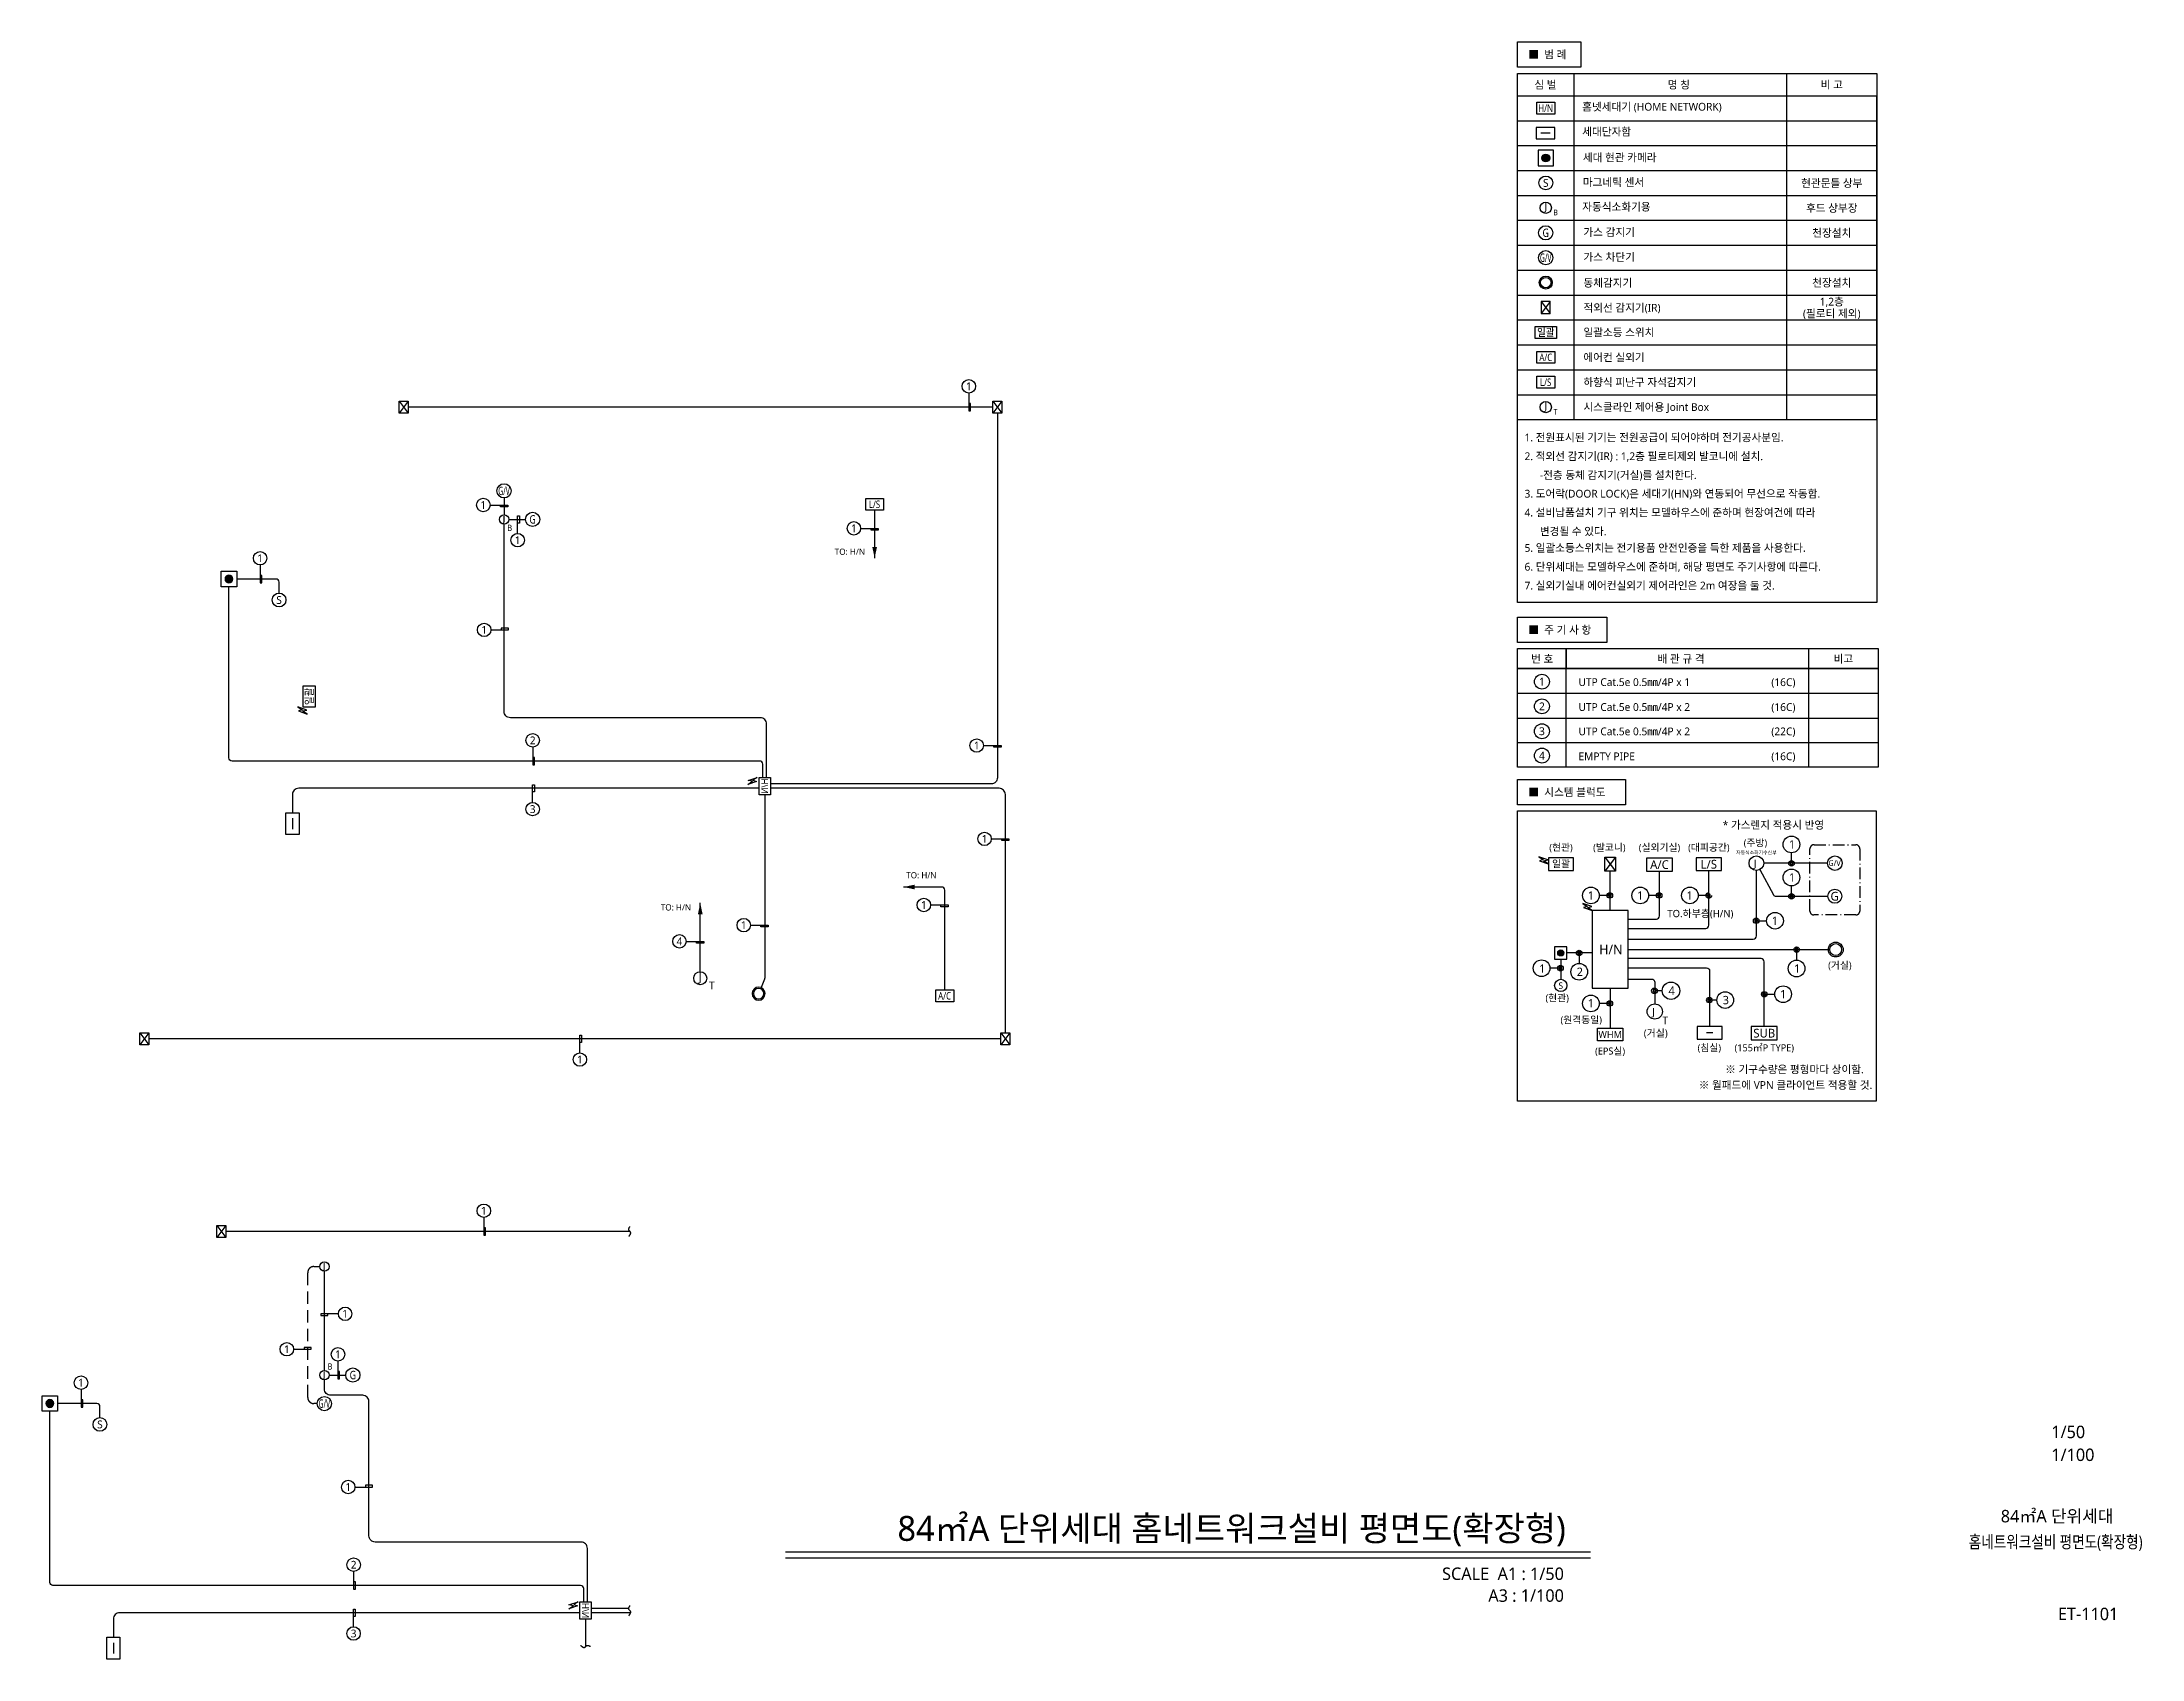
# Model space of a CAD drawing. Header units: millimetres. Extents: x 8480 to 294185, y -114350 to -87474.
# Drawn here: x 8480 to 42185, y -114243 to -88283 of the extents above; entities that cross this region are included whole.
import ezdxf
from ezdxf.enums import TextEntityAlignment as Align

# ---------------------------------------------------------------- set-up
doc = ezdxf.new("R2010")
doc.units = ezdxf.units.MM
doc.header["$LTSCALE"] = 50
doc.linetypes.add('DD6', pattern=[6, 3.75, -1, 0.25, -1])
doc.linetypes.add('H', pattern=[6, 4, -2])
for name, color, linetype in [('e-con', 1, 'Continuous'), ('E-SYM', 2, 'Continuous'), ('E-TEXT', 7, 'Continuous'), ('e-wire', 4, 'Continuous'), ('e-wire3s', 4, 'H'), ('E_SYM', 2, 'Continuous'), ('EZ-HN-TEXT', 2, 'Continuous'), ('HN', 1, 'Continuous'), ('J', 3, 'Continuous'), ('NOTE', 7, 'Continuous'), ('R', 6, 'Continuous'), ('SYM', 3, 'Continuous'), ('TEX', 3, 'Continuous'), ('TEXT', 2, 'Continuous'), ('title', 2, 'Continuous'), ('전열-E-SYM', 2, 'Continuous'), ('지시선', 1, 'Continuous'), ('천정', 4, 'Continuous'), ('통신단자함', 2, 'Continuous')]:
    doc.layers.add(name, color=color, linetype=linetype)
doc.styles.add('mg', font='malgun.ttf')

# ---------------------------------------------------------------- blocks, each defined once
blk = doc.blocks.new('A$C49EC5F35')
at = {"layer": 'SYM', "color": 1, "elevation": 0}
blk.add_lwpolyline([(144, 192), (0, 192), (0, 0), (144, 0)], close=True, dxfattribs=at)
at = {"layer": 'SYM', "color": 1}
for points in [[(0, 192), (144, 0)], [(144, 192), (0, 0)]]:
    blk.add_lwpolyline(points, dxfattribs=at)
blk = doc.blocks.new('A$Cccbf2acf')
at = {"layer": 'SYM', "color": 4, "ltscale": 3}
blk.add_blockref('A$C49EC5F35', (-144, -192), dxfattribs=at)
blk = doc.blocks.new('100-57')
at = {"layer": 'E-SYM', "linetype": 'Continuous'}
blk.add_line((-125, 150), (125, 150), dxfattribs=at)
at = {"layer": 'E-SYM'}
blk.add_lwpolyline([(-250, 0), (250, 0), (250, 300), (-250, 300)], close=True, dxfattribs=at)
blk = doc.blocks.new('홈넷세대기 블럭')
at = {"layer": 'E-SYM'}
blk.add_lwpolyline([(80518, 189974), (80868, 189974), (80868, 190201), (80518, 190201)], close=True, dxfattribs=at)
at = {"layer": 'E-SYM', "color": 1, "style": 'mg', "width": 0.9}
blk.add_text('H/N', height=140, dxfattribs=at).set_placement((80693, 190088), align=Align.MIDDLE_CENTER)
blk = doc.blocks.new('100-89')
at = {"layer": 'E-SYM', "linetype": 'Continuous'}
blk.add_circle((0, 0), 150, dxfattribs=at)
at = {"layer": 'e-con', "linetype": 'Continuous', "style": 'mg'}
blk.add_text('J', height=200, dxfattribs=at).set_placement((0, 0), align=Align.MIDDLE)
blk = doc.blocks.new('EFCL')
at = {"layer": 'SYM'}
h = blk.add_hatch(color=6, dxfattribs=at)
edge = h.paths.add_edge_path()
edge.add_arc((0, 0), 150, 0, 360)
at = {"layer": 'SYM', "color": 6}
blk.add_lwpolyline([(-300, -300), (300, -300), (300, 300), (-300, 300)], close=True, dxfattribs=at)
blk.add_circle((0, 0), 150, dxfattribs=at)
blk.add_circle((0, 0), 150, dxfattribs=at)
blk = doc.blocks.new('A$C6a344dfd')
at = {"layer": 'SYM', "color": 3}
blk.add_circle((0, 111), 111, dxfattribs=at)
at = {"layer": 'SYM', "color": 3, "style": 'mg'}
blk.add_text('S', height=125, dxfattribs=at).set_placement((0, 111), align=Align.MIDDLE)
blk = doc.blocks.new('A$C6D592EF3')
at = {"layer": 'SYM', "color": 2}
for radius in [105, 84]:
    blk.add_circle((133, 160, 0), radius, dxfattribs=at)
blk = doc.blocks.new('A$C4bec3cc4')
at = {"layer": 'SYM', "color": 4, "ltscale": 3}
blk.add_blockref('A$C6D592EF3', (-238, -160, 0), dxfattribs=at)
blk = doc.blocks.new('에어컨 실외기')
at = {"layer": 'SYM', "color": 2, "elevation": 0}
blk.add_lwpolyline([(-332052, 105245), (-331764, 105245), (-331764, 105055), (-332052, 105055)], close=True, dxfattribs=at)
at = {"layer": 'SYM', "color": 1, "style": 'mg', "width": 0.8}
blk.add_text('A/C', height=120.2, dxfattribs=at).set_placement((-331910, 105150), align=Align.MIDDLE_CENTER)
blk = doc.blocks.new('가스 차단기')
at = {"layer": 'SYM', "color": 2}
blk.add_circle((-336271, 111509, 0), 114, dxfattribs=at)
at = {"layer": 'TEX', "color": 1, "style": 'mg', "width": 0.5}
blk.add_text('G/V', height=135, dxfattribs=at).set_placement((-336271, 111509, 0), align=Align.MIDDLE)
blk = doc.blocks.new('가스 감지기')
at = {"layer": 'SYM', "color": 2}
blk.add_circle((-336271, 111089, 0), 114, dxfattribs=at)
at = {"layer": 'TEX', "color": 1, "style": 'mg', "width": 0.8}
blk.add_text('G', height=135, dxfattribs=at).set_placement((-336271, 111089, 0), align=Align.MIDDLE)
blk = doc.blocks.new('50J')
at = {"layer": 'J'}
blk.add_circle((0, 75), 75, dxfattribs=at)
at = {"layer": 'J', "style": 'mg', "width": 1.5}
blk.add_text('J', height=97.5, dxfattribs=at).set_placement((-2, 32), align=Align.CENTER)
blk = doc.blocks.new('50AR')
at = {"layer": '천정', "linetype": 'Continuous'}
blk.add_lwpolyline([(0, 0, 75, 0, 0), (180, 0, 0, 0, 0)], format="xyseb", dxfattribs=at)
blk = doc.blocks.new('A$C5b1b9f38')
at = {"layer": '천정', "linetype": 'Continuous', "xscale": -1}
blk.add_blockref('50AR', (180, 0), dxfattribs=at)
blk = doc.blocks.new('하향식 피난구 자석감지기')
at = {"layer": 'SYM', "color": 2, "elevation": 0}
blk.add_lwpolyline([(-331372, 105245), (-331084, 105245), (-331084, 105055), (-331372, 105055)], close=True, dxfattribs=at)
at = {"layer": 'SYM', "color": 1, "style": 'mg', "width": 0.8}
blk.add_text('L/S', height=120.2, dxfattribs=at).set_placement((-331230, 105150), align=Align.MIDDLE_CENTER)
blk = doc.blocks.new('F19')
at = {"layer": 'E_SYM', "elevation": 0}
blk.add_lwpolyline([(-2.14, 1.19), (2.14, 1.19), (2.14, -1.19), (-2.14, -1.19)], close=True, dxfattribs=at)
at = {"layer": 'TEX', "color": 1, "style": 'mg', "width": 0.9}
blk.add_text('일괄', height=1.5, dxfattribs=at).set_placement((0, 0), align=Align.MIDDLE_CENTER)
blk = doc.blocks.new('HN')
at = {"layer": 'E_SYM'}
blk.add_lwpolyline([(52707, -39358), (52996, -39358), (52996, -39549), (52707, -39549)], close=True, dxfattribs=at)
at = {"layer": 'TEXT', "color": 1, "style": 'mg', "width": 0.8}
blk.add_text('H/N', height=120.2, dxfattribs=at).set_placement((52850, -39454, 0), align=Align.MIDDLE_CENTER)
blk = doc.blocks.new('NOTE-1')
at = {"layer": 'NOTE', "color": 1}
for p, q in [((409294, -123120), (409294, -117561)), ((409294, -117561), (415065, -117561)), ((410205, -123120), (410205, -117561)), ((413615, -117561), (413615, -123120)), ((415065, -117561), (415065, -123120)), ((409294, -117921), (415065, -117921)), ((415065, -123120), (415065, -117921)), ((409294, -118321), (415065, -118321)), ((409294, -118720), (415065, -118720)), ((409294, -119120), (415065, -119120)), ((409294, -119520), (415065, -119520)), ((409294, -119920), (415065, -119920)), ((409294, -120320), (415065, -120320)), ((409294, -120720), (415065, -120720)), ((409294, -121120), (415065, -121120)), ((409294, -121520), (415065, -121520)), ((409294, -121920), (415065, -121920)), ((409294, -121920), (415065, -121920)), ((409294, -122320), (415065, -122320)), ((409294, -122720), (415065, -122720)), ((410075, -126797), (410075, -127117)), ((410075, -127117), (410075, -126797)), ((413967, -126797), (413967, -127117)), ((409294, -127117), (415085, -127117)), ((409294, -128699), (409294, -127117)), ((410075, -128699), (410075, -127117)), ((413967, -127117), (413967, -128699)), ((415085, -127117), (415085, -128699)), ((415085, -127517), (409294, -127517)), ((415085, -127917), (409294, -127917)), ((415085, -128308), (409294, -128308)), ((415085, -128699), (409294, -128699))]:
    blk.add_line(p, q, dxfattribs=at)
for points in [[(409294, -117057), (410311, -117057), (410311, -117461), (409294, -117461)], [(409294, -123120), (415065, -123120), (415065, -126054), (409294, -126054)], [(409294, -126294), (410731, -126294), (410731, -126697), (409294, -126697)], [(409294, -126797), (415085, -126797), (415085, -127117), (409294, -127117)]]:
    blk.add_lwpolyline(points, close=True, dxfattribs=at)
for centre in [(409688, -127327), (409688, -127723), (409688, -128123), (409688, -128514)]:
    blk.add_circle(centre, 120, dxfattribs=at)
at = {"layer": 'SYM', "color": 2, "linetype": 'Continuous', "xscale": 0.5992808219178083, "yscale": 0.5992808219178083, "zscale": 0.5992808219178083, "rotation": 180}
blk.add_blockref('100-57', (409744, -118431), dxfattribs=at)
at = {"layer": 'SYM', "color": 2, "xscale": 0.4166697985492647, "yscale": 0.4166697985492647, "zscale": 0.4166697985492647, "rotation": 270}
blk.add_blockref('EFCL', (409750, -118920), dxfattribs=at)
at = {"layer": 'SYM', "color": 3}
for name, p in [('A$C6a344dfd', (409750, -119431)), ('가스 감지기', (746020, -231210, 0)), ('가스 차단기', (746020, -232030, 0))]:
    blk.add_blockref(name, p, dxfattribs=at)
at = {"layer": 'SYM', "color": 2}
for name, p, xscale, yscale, zscale in [('100-89', (409750, -119720), 0.6, 0.6, 0.6), ('F19', (409750, -121720), 80.1068090787717, 80.1068090787717, 80.1068090787717), ('100-89', (409750, -122920), 0.6, 0.6, 0.6)]:
    blk.add_blockref(name, p, dxfattribs=dict(at, xscale=xscale, yscale=yscale, zscale=zscale))
at = {"layer": 'SYM', "color": 4}
for name, p in [('A$C4bec3cc4', (409855, -120920)), ('A$Cccbf2acf', (409822, -121224)), ('에어컨 실외기', (741660, -227270))]:
    blk.add_blockref(name, p, dxfattribs=at)
at = {"layer": 'SYM', "color": 4, "transparency": 33554687}
blk.add_blockref('하향식 피난구 자석감지기', (740978, -227670, 0), dxfattribs=at)
at = {"layer": '전열-E-SYM'}
blk.add_blockref('HN', (356898, -78667), dxfattribs=at)
at = {"layer": 'TEX', "style": 'mg'}
for s, p in [('■  범 례', (409470, -117259)), ('■  주 기 사 항', (409470, -126496))]:
    blk.add_text(s, height=125, dxfattribs=at).set_placement(p, align=Align.MIDDLE_LEFT)
for s, height, p in [('심 벌', 125, (409744, -117741)), ('명 칭', 125, (411885, -117741)), ('비 고', 125, (414340, -117741)), ('현관문틀 상부', 125, (414340, -119320)), ('후드 상부장', 125, (414340, -119720)), ('B', 90, (409906, -119794)), ('천장설치', 125, (414340, -120120)), ('천장설치', 125, (414340, -120920)), ('(필로티 제외)', 125, (414340, -121421)), ('1,2층', 125, (414340, -121228)), ('T', 90, (409906, -122994)), ('배 관 규 격', 125, (411921, -126957)), ('비고', 125, (414526, -126957)), ('1', 125, (409688, -127327)), ('2', 125, (409688, -127723)), ('3', 125, (409688, -128123)), ('4', 125, (409688, -128514))]:
    blk.add_text(s, height=height, dxfattribs=at).set_placement(p, align=Align.MIDDLE)
for s, p in [('홈넷세대기 (HOME NETWORK)', (410335, -118160)), ('세대단자함', (410335, -118560)), ('세대 현관 카메라', (410345, -118974)), ('마그네틱 센서', (410345, -119372)), ('자동식소화기용', (410335, -119766)), ('가스 감지기 ', (410354, -120173)), ('가스 차단기', (410354, -120573)), ('동체감지기', (410354, -120987)), ('적외선 감지기(IR)', (410354, -121387)), ('일괄소등 스위치', (410354, -121781)), ('에어컨 실외기', (410354, -122183)), ('하향식 피난구 자석감지기', (410354, -122583)), ('시스클라인 제어용 Joint Box', (410354, -122981)), ('1. 전원표시된 기기는 전원공급이 되어야하며 전기공사분임.', (409409, -123469)), ('2. 적외선 감지기(IR) : 1,2층 필로티제외 발코니에 설치.', (409409, -123771)), ('-전층 동체 감지기(거실)를 설치한다.', (409655, -124073)), ('3. 도어락(DOOR LOCK)은 세대기(HN)와 연동되어 무선으로 작동함.', (409409, -124372)), ('4. 설비납품설치 기구 위치는 모델하우스에 준하며 현장여건에 따라', (409409, -124674)), ('변경될 수 있다.', (409655, -124976)), ('5. 일괄소등스위치는 전기용품 안전인증을 득한 제품을 사용한다.', (409409, -125242)), ('7. 실외기실내 에어컨실외기 제어라인은 2m 여장을 둘 것.', (409409, -125847)), ('6. 단위세대는 모델하우스에 준하며, 해당 평면도 주기사항에 따른다.', (409409, -125545)), ('번 호', (409515, -127025)), ('UTP Cat.5e 0.5㎜/4P x 1', (410275, -127397)), ('(16C) ', (413370, -127398)), ('UTP Cat.5e 0.5㎜/4P x 2', (410275, -127797)), ('(16C) ', (413370, -127798)), ('UTP Cat.5e 0.5㎜/4P x 2', (410275, -128188)), ('(22C) ', (413370, -128188)), ('EMPTY PIPE', (410275, -128588)), ('(16C) ', (413370, -128588))]:
    blk.add_text(s, height=125, dxfattribs=at).set_placement(p)
blk = doc.blocks.new('NOTE-2')
at = {"layer": 'SYM'}
h = blk.add_hatch(color=6, dxfattribs=at)
edge = h.paths.add_edge_path()
edge.add_arc((409991, -131383), 49.6, 0, 360)
at = {"color": 1}
for p, q in [((413693, -129945), (413693, -129776)), ((413693, -130476), (413693, -130307)), ((410778, -130461), (410609, -130461)), ((411570, -130461), (411401, -130461)), ((413126, -130867), (413294, -130867)), ((410286, -131385), (410286, -131553)), ((413776, -131332), (413776, -131500)), ((409986, -131629), (409818, -131629)), ((411620, -131991), (411494, -131991)), ((413256, -132047), (413425, -132047)), ((410778, -132195), (410609, -132195)), ((412496, -132141), (412375, -132141))]:
    blk.add_line(p, q, dxfattribs=at)
at = {"color": 1, "transparency": 33554687}
blk.add_line((412367, -130460), (412198, -130460), dxfattribs=at)
blk.add_circle((412367, -130460), 44.3, dxfattribs=at)
at = {"color": 1}
for centre, radius, start, end in [((413693, -129945), 22.1, 0, 180), ((413693, -129945), 22.1, 180, 0), ((410778, -130461), 22.1, 90, 270), ((410778, -130461), 22.1, 270, 90), ((411570, -130461), 22.1, 90, 270), ((411570, -130461), 22.1, 270, 90), ((413693, -130476), 22.1, 0, 180), ((413693, -130476), 22.1, 180, 0), ((413126, -130867), 22.1, 90, 270), ((413126, -130867), 22.1, 270, 90), ((410286, -131385), 22.1, 0, 180), ((410286, -131385), 22.1, 180, 0), ((413776, -131332), 22.1, 0, 180), ((413776, -131332), 22.1, 180, 0), ((409986, -131629), 22.1, 90, 270), ((409986, -131629), 22.1, 270, 90), ((411494, -131991), 23.1, 90, 270), ((411494, -131991), 23.1, 270, 90), ((412375, -132141), 22.1, 90, 270), ((412375, -132141), 22.1, 270, 90), ((413256, -132047), 22.1, 90, 270), ((413256, -132047), 22.1, 270, 90), ((410778, -132195), 22.1, 90, 270), ((410778, -132195), 22.1, 270, 90)]:
    blk.add_arc(centre, radius, start, end, dxfattribs=at)
at = {"color": 1, "transparency": 33554687}
for start, end in [(90, 270), (270, 90)]:
    blk.add_arc((412367, -130460), 22.1, start, end, dxfattribs=at)
at = {"layer": 'e-wire'}
blk.add_lwpolyline([(413256, -132567), (413256, -131526, 0.414214), (413206, -131476), (411073, -131476)], format="xyb", dxfattribs=at)
at = {"layer": 'EZ-HN-TEXT', "color": 1}
for points in [[(409649, -129905), (409787, -129954), (409714, -129903), (409784, -129890), (409639, -129839), (409708, -129886)], [(410354, -130654), (410493, -130703), (410419, -130653), (410489, -130640), (410344, -130589), (410413, -130636)]]:
    blk.add_lwpolyline(points, close=True, dxfattribs=at)
at = {"layer": 'HN', "color": 1}
for centre, radius in [((413693, -129642), 134), ((413693, -130173), 134), ((413693, -129945), 44.3), ((410475, -130461), 134), ((410778, -130461), 44.3), ((411267, -130461), 134), ((411570, -130461), 44.3), ((412064, -130460), 134), ((413693, -130476), 44.3), ((413429, -130867), 134), ((413126, -130867), 44.3), ((410286, -131385), 44.3), ((413776, -131332), 44.3), ((409683, -131629), 134), ((409986, -131629), 44.3), ((410286, -131687), 134), ((413776, -131634), 134), ((410475, -132195), 134), ((411494, -131991), 46.1), ((411760, -131991), 140), ((412375, -132141), 44.3), ((412630, -132141), 134), ((413256, -132047), 44.3), ((413559, -132047), 134), ((410778, -132195), 44.3)]:
    blk.add_circle(centre, radius, dxfattribs=at)
at = {"layer": 'NOTE', "color": 1}
for points in [[(409294, -128601), (411031, -128601), (411031, -129005), (409294, -129005)], [(409294, -129105), (415050, -129105), (415050, -133765), (409294, -133765)]]:
    blk.add_lwpolyline(points, close=True, dxfattribs=at)
at = {"layer": 'NOTE'}
blk.add_lwpolyline([(414226, -129319, 0, 0, 0), (414390, -129319, 0, 0, 0), (414390, -129503, 57.5, 0, 0), (414390, -129647, 0, 0, 0)], format="xyseb", dxfattribs=at)
at = {"layer": 'NOTE', "linetype": 'DD6'}
blk.add_lwpolyline([(414056, -129647), (414724, -129647, -0.414214), (414791, -129714), (414791, -130711, -0.414214), (414728, -130773), (414051, -130773, -0.414214), (413989, -130711), (413989, -129714, -0.414214)], format="xyb", close=True, dxfattribs=at)
at = {"layer": 'SYM', "color": 2}
for p, q in [((410196, -129859), (409793, -129859)), ((409793, -129859), (409793, -130061)), ((409793, -130061), (410196, -130061)), ((410196, -130061), (410196, -129859)), ((411785, -129861), (411365, -129861)), ((411365, -129861), (411365, -130071)), ((411365, -130071), (411785, -130071)), ((411785, -130071), (411785, -129861)), ((412568, -129859), (412165, -129859)), ((412165, -129859), (412165, -130061)), ((412165, -130061), (412568, -130061)), ((412568, -130061), (412568, -129859)), ((411073, -130703), (410493, -130703)), ((410493, -130703), (410493, -131950)), ((411073, -131950), (411073, -130703)), ((410493, -131950), (411073, -131950)), ((410581, -132794), (410581, -132593)), ((410581, -132593), (410984, -132593)), ((410984, -132794), (410581, -132794)), ((410984, -132593), (410984, -132794)), ((412429, -132668), (412328, -132668)), ((413466, -132567), (413046, -132567)), ((413046, -132567), (413046, -132777)), ((413046, -132777), (413466, -132777)), ((413466, -132777), (413466, -132567))]:
    blk.add_line(p, q, dxfattribs=at)
at = {"layer": 'SYM', "color": 1}
for p, q in [((410699, -129848), (410867, -129848)), ((410699, -130071), (410699, -129848)), ((410867, -129848), (410699, -130071)), ((410699, -129848), (410867, -130071)), ((410867, -130071), (410699, -130071)), ((410867, -129848), (410867, -130071))]:
    blk.add_line(p, q, dxfattribs=at)
at = {"layer": 'SYM', "color": 6}
for p, q in [((410090, -131284), (409892, -131284)), ((409892, -131284), (409892, -131482)), ((410090, -131482), (410090, -131284)), ((409892, -131482), (410090, -131482))]:
    blk.add_line(p, q, dxfattribs=at)
at = {"layer": 'SYM', "color": 2}
blk.add_lwpolyline([(412580, -132769), (412580, -132567), (412177, -132567), (412177, -132769)], close=True, dxfattribs=at)
at = {"layer": 'SYM', "color": 3}
for centre, radius in [((413130, -129943), 117), ((409991, -131906), 99.1), ((411499, -132325), 122)]:
    blk.add_circle(centre, radius, dxfattribs=at)
at = {"layer": 'SYM', "color": 2}
for centre, radius in [((414390, -129943), 117), ((414390, -130474), 112), ((414404, -131330), 119), ((414404, -131330), 94.8)]:
    blk.add_circle(centre, radius, dxfattribs=at)
at = {"layer": 'SYM', "color": 6}
blk.add_circle((409991, -131383), 49.6, dxfattribs=at)
blk.add_circle((409991, -131383), 49.6, dxfattribs=at)
at = {"layer": '천정'}
for p, q in [((414273, -129943), (413248, -129943)), ((410493, -131383), (410090, -131383)), ((409991, -131482), (409991, -131807)), ((410783, -131950), (410783, -132593))]:
    blk.add_line(p, q, dxfattribs=at)
for points in [[(410783, -130703), (410783, -130071)], [(411073, -131330), (414285, -131330)]]:
    blk.add_lwpolyline(points, dxfattribs=at)
for points in [[(411073, -131162), (413080, -131162, 0.414214), (413130, -131112), (413130, -130061)], [(411073, -130840), (411525, -130840, 0.414214), (411575, -130790), (411575, -130071)], [(413186, -130046), (413403, -130449, 0.275723), (413446, -130474), (414278, -130474)], [(411073, -131623), (412331, -131623, -0.414214), (412379, -131671), (412379, -132567)], [(411073, -131804), (411449, -131804, -0.414214), (411499, -131854), (411499, -132203)]]:
    blk.add_lwpolyline(points, format="xyb", dxfattribs=at)
at = {"layer": '천정', "transparency": 33554687}
blk.add_lwpolyline([(411073, -130991), (412317, -130991, 0.414214), (412367, -130941), (412367, -130061)], format="xyb", dxfattribs=at)
at = {"layer": 'SYM', "color": 3, "style": 'mg'}
for s, height, p in [('J', 117, (413091, -130004)), ('S', 104, (409953, -131961)), ('J', 122, (411458, -132388))]:
    blk.add_text(s, height=height, dxfattribs=at).set_placement(p)
at = {"layer": 'TEX', "style": 'mg'}
blk.add_text('■  시스템 블럭도', height=125, dxfattribs=at).set_placement((409470, -128803), align=Align.MIDDLE_LEFT)
blk.add_text('* 가스렌지 적용시 반영', height=125, dxfattribs=at).set_placement((414218, -129392), align=Align.RIGHT)
for s, height, p in [('(현관)', 112, (409994, -129746)), ('(발코니)', 112, (410770, -129746)), ('(실외기실)', 112, (411575, -129746)), ('(거실)', 112, (414470, -131638)), ('(현관)', 112, (409933, -132163)), ('(거실)', 116.7, (411515, -132729)), ('(EPS실)', 112, (410782, -133015)), ('(침실)', 112, (412375, -132962)), ('(155㎡P TYPE)', 112, (413257, -132963))]:
    blk.add_text(s, height=height, dxfattribs=at).set_placement(p, align=Align.CENTER)
at = {"layer": 'TEX', "transparency": 33554687, "style": 'mg'}
for s, height, p in [('(대피공간)', 112, (412367, -129746)), ('TO.하부층(H/N)', 116.67, (412231, -130810))]:
    blk.add_text(s, height=height, dxfattribs=at).set_placement(p, align=Align.CENTER)
at = {"layer": 'TEX', "style": 'mg'}
for s, height, p in [('자동식소화기수신부', 56, (413130, -129772)), ('(주방)', 112, (413115, -129616))]:
    blk.add_text(s, height=height, dxfattribs=at).set_placement(p, align=Align.MIDDLE_CENTER)
for s, height, p in [('1', 134, (413703, -129642)), ('1', 134, (410475, -130461)), ('1', 134, (411267, -130461)), ('1', 134, (413703, -130173)), ('1', 134, (413429, -130867)), ('1', 134, (409693, -131636)), ('2', 134, (410296, -131687)), ('1', 134, (413785, -131634)), ('4', 140, (411770, -131991)), ('3', 134, (412640, -132141)), ('1', 134, (413559, -132047)), ('(원격동일)', 112, (410319, -132461)), ('1', 134, (410475, -132192))]:
    blk.add_text(s, height=height, dxfattribs=at).set_placement(p, align=Align.MIDDLE)
at = {"layer": 'TEX', "color": 1, "style": 'mg'}
for s, height, p in [('일괄', 112, (409995, -129952)), ('A/C', 140, (411575, -129966)), ('L/S', 140, (412367, -129960)), ('H/N', 153.2, (410795, -131328)), ('SUB', 140, (413256, -132672))]:
    blk.add_text(s, height=height, dxfattribs=at).set_placement(p, align=Align.MIDDLE_CENTER)
blk.add_text('G/V', height=89.6, dxfattribs=at).set_placement((414385, -129986), align=Align.CENTER)
at = {"layer": 'TEX', "transparency": 33554687, "style": 'mg'}
blk.add_text('1', height=134, dxfattribs=at).set_placement((412059, -130461), align=Align.MIDDLE)
at = {"layer": 'TEX', "color": 1, "style": 'mg'}
for s, height, p in [('G', 140, (414385, -130474)), ('WHM', 112, (410783, -132694))]:
    blk.add_text(s, height=height, dxfattribs=at).set_placement(p, align=Align.MIDDLE)
blk.add_text('T', height=122, dxfattribs=at).set_placement((411623, -132528))
at = {"layer": 'TEX', "color": 2, "style": 'mg'}
blk.add_text('※ 월패드에 VPN 클라이언트 적용할 것.', height=125, dxfattribs=at).set_placement((414990, -133567), align=Align.RIGHT)
blk.add_text('※ 기구수량은 평형마다 상이함.', height=125, dxfattribs=at).set_placement((413741, -133254), align=Align.MIDDLE_CENTER)

msp = doc.modelspace()

# ---------------------------------------------------------------- linework, layer by layer
at = {"layer": 'e-wire'}
for p, q in [((21844, -95799), (21844, -96570)), ((13012, -109609), (13012, -108017))]:
    msp.add_line(p, q, dxfattribs=at)
for points in [[(23743, -94144), (14355, -94144)], [(15897, -95603), (15897, -95872)], [(15972, -95947), (16240, -95947)], [(19045, -103208), (19045, -102105)], [(23870, -104286), (10195, -104286)], [(17918, -107379), (11430, -107379)], [(13087, -109684), (13355, -109684)], [(17204, -113604), (17204, -114045)]]:
    msp.add_lwpolyline(points, dxfattribs=at)
at = {"layer": 'e-wire', "elevation": 0}
for points in [[(23815, -94240), (23815, -100094, -0.414214), (23715, -100194), (20170, -100194)], [(23942, -104190), (23942, -100364, 0.414214), (23842, -100264), (20170, -100264)], [(22969, -103499), (22969, -101899, 0.414214), (22919, -101849), (22306, -101849)]]:
    msp.add_lwpolyline(points, format="xyb", dxfattribs=at)
at = {"layer": 'e-wire'}
for points in [[(20109, -100090), (20109, -99231, 0.414214), (20009, -99131), (15997, -99131, -0.414214), (15897, -99031), (15897, -96022)], [(20049, -100090), (20049, -99877, 0.414214), (19999, -99827), (11530, -99827, -0.414214), (11480, -99777), (11480, -97030)], [(12285, -97130), (12285, -96955, 0.414214), (12235, -96905), (11605, -96905)], [(19988, -100264), (12600, -100264, 0.414214), (12500, -100364), (12500, -100657)], [(20079, -100369), (20079, -103310, -0.09543), (20075, -103328), (20021, -103464)], [(17234, -113325), (17234, -112466, 0.414214), (17134, -112366), (13828, -112366, -0.414214), (13728, -112266), (13728, -110109, 0.414214), (13628, -110009), (13112, -110009, -0.414214), (13012, -109909), (13012, -109759)], [(9410, -110365), (9410, -110190, 0.414214), (9360, -110140), (8730, -110140)], [(17174, -113325), (17174, -113112, 0.414214), (17124, -113062), (8655, -113062, -0.414214), (8605, -113012), (8605, -110265)], [(17114, -113500), (9725, -113500, 0.414214), (9625, -113600), (9625, -113893)]]:
    msp.add_lwpolyline(points, format="xyb", dxfattribs=at)
at = {"layer": 'e-wire', "elevation": 0}
for points in [[(17897, -113430), (17295, -113430)], [(17929, -113500), (17295, -113500)]]:
    msp.add_lwpolyline(points, dxfattribs=at)
at = {"layer": 'e-wire3s'}
msp.add_lwpolyline([(12898, -110142), (12844, -110142, -0.414214), (12744, -110042), (12744, -108042, -0.414214), (12844, -107942), (12937, -107942)], format="xyb", dxfattribs=at)
for points in [[(17898, -107459), (17927, -107391), (17900, -107357), (17917, -107298)], [(17898, -113547, 0), (17927, -113479, 0), (17900, -113445, 0), (17917, -113386, 0)], [(17124, -114024), (17192, -114054), (17226, -114026), (17286, -114043)]]:
    msp.add_spline(points, degree=3, dxfattribs=at)
at = {"layer": 'EZ-HN-TEXT', "color": 1}
for points in [[(12596, -99023), (12735, -99072), (12662, -99021), (12732, -99009), (12587, -98957), (12655, -99004)], [(19948, -100154), (19809, -100203), (19883, -100152), (19812, -100139), (19958, -100088), (19889, -100135)], [(17073, -113389), (16935, -113438), (17008, -113387), (16938, -113375), (17083, -113323), (17014, -113370)]]:
    msp.add_lwpolyline(points, close=True, dxfattribs=at)
at = {"layer": 'R', "color": 3}
msp.add_line((20413, -112520), (33333, -112520), dxfattribs=at)
at = {"layer": 'R'}
msp.add_line((20413, -112620), (33333, -112620), dxfattribs=at)
at = {"layer": '지시선'}
for points in [[(23356, -93918), (23356, -94202), (23384, -94202), (23384, -94086), (23356, -94086)], [(15671, -95716), (15955, -95716), (15955, -95743), (15838, -95743), (15838, -95716)], [(16114, -96172), (16114, -95888), (16142, -95888), (16142, -96005), (16114, -96005)], [(21619, -96091), (21903, -96091), (21903, -96119), (21786, -96119), (21786, -96091)], [(11981, -96679), (11981, -96963), (12009, -96963), (12009, -96847), (11981, -96847)], [(15685, -97721), (15969, -97721), (15969, -97693), (15852, -97693), (15852, -97721)], [(16356, -99602), (16356, -99885), (16384, -99885), (16384, -99769), (16356, -99769)], [(16355, -100490), (16355, -100206), (16383, -100206), (16383, -100323), (16355, -100323)], [(19851, -102461), (20135, -102461), (20135, -102489), (20018, -102489), (20018, -102461)], [(18819, -102721), (19103, -102721), (19103, -102748), (18987, -102748), (18987, -102721)], [(17113, -104511), (17113, -104228), (17141, -104228), (17141, -104344), (17113, -104344)], [(15571, -107154), (15571, -107437), (15599, -107437), (15599, -107321), (15571, -107321)], [(13237, -108701), (12953, -108701), (12953, -108728), (13070, -108728), (13070, -108701)], [(12518, -109270), (12802, -109270), (12802, -109243), (12686, -109243), (12686, -109270)], [(13230, -109459), (13230, -109742), (13257, -109742), (13257, -109626), (13230, -109626)], [(9106, -109915), (9106, -110198), (9134, -110198), (9134, -110082), (9106, -110082)], [(13503, -111482), (13787, -111482), (13787, -111454), (13670, -111454), (13670, -111482)], [(13482, -112837), (13482, -113121), (13510, -113121), (13510, -113004), (13482, -113004)], [(13481, -113725), (13481, -113441), (13508, -113441), (13508, -113558), (13481, -113558)]]:
    msp.add_lwpolyline(points, dxfattribs=at)
for points, elevation in [([(23590, -99578), (23873, -99578), (23873, -99606), (23757, -99606), (23757, -99578)], 2), ([(23716, -101076), (24000, -101076), (24000, -101103), (23883, -101103), (23883, -101076)], 0), ([(22741, -102137), (23025, -102137), (23025, -102165), (22908, -102165), (22908, -102137)], 0)]:
    msp.add_lwpolyline(points, dxfattribs=dict(at, elevation=elevation))
for centre in [(23356, -93810), (15563, -95716), (21511, -96091), (16114, -96280), (11981, -96571), (15577, -97721), (16356, -99494), (23482, -99578, 2), (16355, -100598), (23608, -101076, 0), (22633, -102137, 0), (19743, -102461), (18711, -102721), (17113, -104619), (15571, -107046), (13345, -108701), (12410, -109270), (13230, -109351), (9106, -109807), (13395, -111482), (13482, -112729), (13481, -113833)]:
    msp.add_circle(centre, 108, dxfattribs=at)

# ---------------------------------------------------------------- block references
at = {"layer": 'E-SYM', "xscale": -0.7971938775510204, "yscale": 0.7971938775510204, "zscale": 0.7971938775510204, "rotation": 90}
for p in [(171616, -35902), (168741, -49137)]:
    msp.add_blockref('홈넷세대기 블럭', p, dxfattribs=at)
at = {"layer": 'E-SYM', "xscale": 0.700000000000684, "yscale": 0.700000000000684, "zscale": 0.700000000000684}
msp.add_blockref('100-89', (19045, -103313), dxfattribs=at)
at = {"layer": 'e-wire3s'}
for name, p in [('NOTE-1', (-377134, 28775)), ('NOTE-2', (-377134, 28477))]:
    msp.add_blockref(name, p, dxfattribs=at)
at = {"layer": 'SYM', "color": 4, "xscale": -1}
for name, p in [('A$Cccbf2acf', (14211, -94048)), ('A$Cccbf2acf', (23743, -94048)), ('A$C4bec3cc4', (19877, -103561)), ('A$Cccbf2acf', (10051, -104190)), ('A$Cccbf2acf', (23870, -104190)), ('A$Cccbf2acf', (11286, -107283))]:
    msp.add_blockref(name, p, dxfattribs=at)
at = {"layer": 'SYM', "color": 4, "linetype": 'Continuous'}
for name, p in [('가스 차단기', (352167, -206998, 0)), ('50J', (15897, -96022)), ('가스 감지기', (352625, -207036, 0)), ('A$C6a344dfd', (12285, -97352)), ('50J', (13012, -108017)), ('50J', (13012, -109759)), ('가스 감지기', (349740, -220773, 0)), ('가스 차단기', (349283, -221651, 0)), ('A$C6a344dfd', (9410, -110587))]:
    msp.add_blockref(name, p, dxfattribs=at)
at = {"layer": 'SYM', "color": 4}
for name, p in [('하향식 피난구 자석감지기', (353072, -200854, 0)), ('에어컨 실외기', (354877, -208745, 0))]:
    msp.add_blockref(name, p, dxfattribs=at)
at = {"layer": 'SYM', "color": 2, "xscale": -0.4166697985492647, "yscale": 0.4166697985492647, "zscale": 0.4166697985492647, "rotation": 90}
for p in [(11480, -96905), (8605, -110140)]:
    msp.add_blockref('EFCL', p, dxfattribs=at)
at = {"layer": 'SYM', "xscale": 80.1068090787717, "yscale": 80.1068090787717, "zscale": 80.1068090787717, "rotation": 90.00000000000001}
msp.add_blockref('F19', (12769, -98789, 0), dxfattribs=at)
at = {"layer": '천정', "linetype": 'H', "rotation": 89.99999999999997}
msp.add_blockref('A$C5b1b9f38', (21844, -96570), dxfattribs=at)
at = {"layer": '천정', "linetype": 'H', "xscale": -1}
for p, rotation in [((19045, -102105), 90), ((22306, -101849, 0), 180)]:
    msp.add_blockref('A$C5b1b9f38', p, dxfattribs=dict(at, rotation=rotation))
at = {"layer": '통신단자함', "xscale": -0.7, "yscale": 0.7, "zscale": 0.7, "rotation": 90}
for p in [(12605, -100832), (9730, -114068)]:
    msp.add_blockref('100-57', p, dxfattribs=at)

# ---------------------------------------------------------------- texts
at = {"layer": 'E-TEXT', "style": 'mg'}
msp.add_text('T', height=125, dxfattribs=at).set_placement((19185, -103492))
at = {"layer": 'TEX', "style": 'mg'}
for s, p in [('1', (23356, -93810)), ('1', (15563, -95716)), ('1', (21511, -96091)), ('1', (16114, -96280)), ('1', (11981, -96571)), ('1', (15577, -97721)), ('2', (16356, -99494)), ('1', (23482, -99578, 2)), ('3', (16355, -100598)), ('1', (23608, -101076, 0)), ('1', (22633, -102137, 0)), ('1', (19743, -102461)), ('4', (18711, -102721)), ('1', (17113, -104619)), ('1', (15571, -107046)), ('1', (13345, -108701)), ('1', (12410, -109270)), ('1', (13230, -109351)), ('1', (9106, -109807)), ('1', (13395, -111482)), ('2', (13482, -112729)), ('3', (13481, -113833))]:
    msp.add_text(s, height=125, dxfattribs=at).set_placement(p, align=Align.MIDDLE)
at = {"layer": 'TEX', "color": 3, "style": 'mg', "width": 0.9}
for p in [(15987, -96083), (13102, -109547)]:
    msp.add_text('B', height=100, dxfattribs=at).set_placement(p, align=Align.MIDDLE)
at = {"layer": 'TEXT', "linetype": 'Continuous', "style": 'mg'}
for p in [(21447, -96466), (22594, -101660, 0), (18655, -102176)]:
    msp.add_text('TO: H/N', height=100, dxfattribs=at).set_placement(p, align=Align.MIDDLE)
at = {"layer": 'TEXT', "color": 2, "style": 'mg'}
msp.add_text('84㎡A 단위세대 홈네트워크설비 평면도(확장형)', height=400, dxfattribs=at).set_placement((32937, -112346), align=Align.RIGHT)
for s, p in [('SCALE  A1 : 1/50', (32907, -112874)), ('A3 : 1/100', (32907, -113224))]:
    msp.add_text(s, height=200, dxfattribs=at).set_placement(p, align=Align.MIDDLE_RIGHT)
at = {"layer": 'title', "color": 2, "style": 'mg'}
for s, p in [('1/50', (40729, -110597)), ('1/100', (40729, -110964))]:
    msp.add_text(s, height=200, dxfattribs=at).set_placement(p, align=Align.MIDDLE_LEFT)
msp.add_text('84㎡A 단위세대 ', height=200, dxfattribs=at).set_placement((40857, -111949), align=Align.MIDDLE_CENTER)
at = {"layer": 'title', "color": 2, "style": 'mg', "width": 0.8}
msp.add_text('홈네트워크설비 평면도(확장형)', height=200, dxfattribs=at).set_placement((40799, -112362), align=Align.MIDDLE_CENTER)
at = {"layer": 'title', "style": 'mg'}
msp.add_text('ET-1101', height=200, dxfattribs=at).set_placement((41321, -113519), align=Align.MIDDLE_CENTER)

doc.saveas('drawing.dxf')
